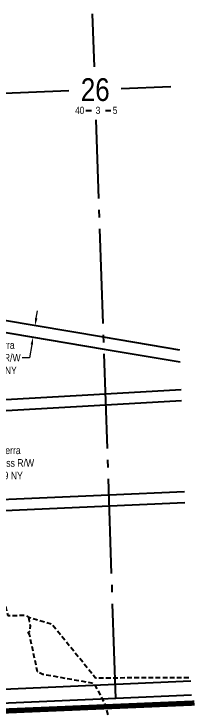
# Model space of a CAD drawing. Extents: x 675519 to 688669, y 5804595 to 5836613.
# Drawn here: x 681525 to 681768, y 5816117 to 5817034 of the extents above; entities that cross this region are included whole.
import ezdxf
from ezdxf.enums import TextEntityAlignment as Align

# ---------------------------------------------------------------- set-up
doc = ezdxf.new("R2010")
doc.units = 0
doc.header["$LTSCALE"] = 5
doc.header["$PDMODE"] = 3
doc.header["$PDSIZE"] = 10
doc.linetypes.add('foc-QUARTERLINE', pattern=[33, 25, -3, 2, -3])
doc.linetypes.add('UG_PIPE', pattern=[1.875, 1.25, -0.625])
doc.layers.get('Defpoints').update_dxf_attribs({"color": 9})
for name, color, linetype in [('10', 1, 'Continuous'), ('9', 3, 'Continuous'), ('AS-PIPE-UG', 44, 'UG_PIPE'), ('AS-ROADS', 254, 'Continuous'), ('F-RW', 190, 'Continuous'), ('L-QSEC', 8, 'foc-QUARTERLINE'), ('L-SECLBL', 7, 'Continuous'), ('L-TITLEDB', 4, 'Continuous')]:
    doc.layers.add(name, color=color, linetype=linetype)
doc.layers.add('F-RW-T', color=190, linetype='Continuous', lineweight=9)
doc.styles.add('80CG', font='ARIALN.TTF', dxfattribs={"height": 10})
doc.styles.add('80L', font='ARIALN.TTF', dxfattribs={"height": 10})
doc.styles.add('SIMPLEX', font='ARIALN.TTF')
doc.dimstyles.new('Compass 5 000', dxfattribs={"dimscale": 5, "dimtxt": 9, "dimasz": 2, "dimexe": 0.2, "dimexo": 0.0625, "dimgap": 0.5, "dimtad": 0, "dimtih": 1, "dimtoh": 1, "dimzin": 0, "dimdsep": 46, "dimtxsty": '80CG', "dimcen": 0.1, "dimse1": 1, "dimse2": 1, "dimclrd": 256, "dimclrt": 256, "dimaunit": 1, "dimadec": 4, "dimazin": 0, "dimtfac": 0.06, "dimtofl": 0, "dimtmove": 0, "dimatfit": 1, "dimfxl": 0.2, "dimtolj": 1, "dimtzin": 0, "dimlwd": -1, "dimarcsym": 0})

# ---------------------------------------------------------------- blocks, each defined once
blk = doc.blocks.new('L-SECLBL')
at = {"layer": '9', "color": 7}
for p, q in [((-5.08, -27.83), (-12.29, -27.83)), ((20.7, -27.83), (13.5, -27.83))]:
    blk.add_line(p, q, dxfattribs=at)
at = {"layer": '10', "color": 2, "style": 'SIMPLEX'}
blk.add_attdef('SEC', text='', height=30, dxfattribs=at).set_placement((0, 0), align=Align.MIDDLE)
at = {"layer": '10', "color": 5, "style": '80L'}
blk.add_attdef('TWP', text='', height=9.5, dxfattribs=at).set_placement((-14.43, -27.37), align=Align.MIDDLE_RIGHT)
blk.add_attdef('RGE', text='', height=9.5, dxfattribs=at).set_placement((3.62, -27.37), align=Align.MIDDLE_CENTER)
blk.add_attdef('MER', text='', height=9.5, dxfattribs=at).set_placement((23.17, -27.37), align=Align.MIDDLE_LEFT)
blk = doc.blocks.new('*D606')
at = {"layer": 'Defpoints', "color": 0, "transparency": 16777216}
for p in [(681383.64, 5816438.48), (681366.04, 5816418.09), (681384.32, 5816418.71)]:
    blk.add_point(p, dxfattribs=at)
at = {"layer": 'F-RW-T', "transparency": 16777216}
for p, q in [((681393.64, 5816438.82), (681456.08, 5816440.94)), ((681355.38, 5816437.52), (681345.38, 5816437.18))]:
    blk.add_line(p, q, dxfattribs=at)
for points in [[(681355.32, 5816439.19), (681355.43, 5816435.86), (681365.37, 5816437.86)], [(681393.58, 5816440.49), (681393.7, 5816437.16), (681383.64, 5816438.48)]]:
    blk.add_solid(points, dxfattribs=at)
at = {"layer": 'F-RW-T', "transparency": 16777216, "insert": (681505.03, 5816440.94), "char_height": 10, "attachment_point": 5, "style": '80CG'}
blk.add_mtext('\\A1;Gran Tierra\\P18.29 Access R/W\\PPlan 169 NY', dxfattribs=at)
blk = doc.blocks.new('*D607')
at = {"layer": 'Defpoints', "color": 0, "transparency": 16777216}
for p in [(681548.94, 5816622.89), (681546.41, 5816607.86), (681550.76, 5816607.13)]:
    blk.add_point(p, dxfattribs=at)
at = {"layer": 'F-RW-T', "transparency": 16777216}
for p, q in [((681554.95, 5816632.02), (681556.61, 5816641.88)), ((681549.1, 5816597.27), (681546.16, 5816579.82)), ((681546.16, 5816579.82), (681536.16, 5816579.82))]:
    blk.add_line(p, q, dxfattribs=at)
for points in [[(681553.31, 5816632.29), (681556.59, 5816631.74), (681553.29, 5816622.15)], [(681547.45, 5816597.54), (681550.74, 5816596.99), (681550.76, 5816607.13)]]:
    blk.add_solid(points, dxfattribs=at)
at = {"layer": 'F-RW-T', "transparency": 16777216, "insert": (681497.07, 5816579.82), "char_height": 10, "attachment_point": 5, "style": '80CG'}
blk.add_mtext('\\A1;Gran Tierra\\P15.24 P/L R/W\\PPlan 169 NY', dxfattribs=at)

msp = doc.modelspace()

# ---------------------------------------------------------------- linework, layer by layer
at = {"layer": 'AS-PIPE-UG', "flags": 128}
for points in [[(680918.842, 5816349.669), (681401.695, 5816289.55), (681505.412, 5816288.721), (681517.28, 5816239.837), (681540.841, 5816239.955), (681544.604, 5816237.673), (681575.485, 5816228.696), (681633.376, 5816157.48), (681759.297, 5816158.073)], [(681544.604, 5816237.673), (681545.784, 5816231.791), (681546.806, 5816226.132), (681546.42, 5816219.238), (681544.174, 5816217.074), (681543.75, 5816216.658), (681543.356, 5816216.364)], [(681544.174, 5816217.074), (681545.626, 5816214.93), (681556.334, 5816165.622), (681557.432, 5816165.65), (681563.488, 5816162.382), (681628.147, 5816150.801), (681632.619, 5816147.869), (681644.862, 5816124.519), (681652.47, 5816097.987), (681668.205, 5816072.732), (681688.734, 5816056.968), (681695.755, 5816048.018), (681738.603, 5815993.402), (681748.513, 5815989.091), (681765.556, 5815989.271)]]:
    msp.add_lwpolyline(points, dxfattribs=at)
at = {"layer": 'AS-ROADS', "const_width": 6.999, "flags": 128}
msp.add_lwpolyline([(681764.193, 5816124.145), (679124.397, 5816013.839)], dxfattribs=at)
at = {"layer": 'F-RW', "flags": 128}
for points in [[(681744.638, 5816589.936), (681644.021, 5816606.877), (681376.408, 5816651.936), (681376.934, 5816636.396), (681644.548, 5816591.336), (681745.165, 5816574.395)], [(681746.914, 5816522.865), (681647.064, 5816517.206), (681421.732, 5816504.434), (681260.571, 5816498.674), (681189.543, 5816309.282), (680901.545, 5816142.486), (680847.985, 5816140.313), (680847.477, 5816155.301), (680897.235, 5816157.321), (681005.156, 5816219.824), (681177.385, 5816319.573), (681250.04, 5816513.305), (681362.678, 5816517.331), (681421.04, 5816519.417), (681646.555, 5816532.199), (681746.405, 5816537.858)], [(680848.145, 5816135.562), (680892.736, 5816137.385), (681189.543, 5816309.282), (681319.738, 5816384.686), (681385.372, 5816387.536), (681651.074, 5816399.076), (681750.969, 5816403.415)], [(681751.486, 5816388.186), (681651.591, 5816383.847), (681324.138, 5816369.625), (681181.107, 5816286.788), (680897.117, 5816122.314), (680848.661, 5816120.333), (680848.145, 5816135.562)]]:
    msp.add_lwpolyline(points, dxfattribs=at)
at = {"layer": 'L-QSEC', "flags": 128}
for points in [[(681631.91, 5816963.627), (681629.536, 5817033.577)], [(681667.322, 5816935.101), (681732.827, 5816937.87)], [(681598.112, 5816932.174), (680822.275, 5816899.345)], [(681660.196, 5816130.37), (681634.285, 5816893.68)]]:
    msp.add_lwpolyline(points, dxfattribs=at)
at = {"layer": 'L-TITLEDB', "flags": 128}
msp.add_lwpolyline([(681760.09, 5816134.714), (681660.196, 5816130.368), (680849.517, 5816095.108), (680848.91, 5816112.994), (681659.563, 5816148.99), (681759.454, 5816153.451)], dxfattribs=at)

# ---------------------------------------------------------------- block references
at = {"layer": 'L-SECLBL', "xscale": 0.999843, "yscale": 0.999843, "zscale": 0.999843}
msp.add_blockref('L-SECLBL', (681632.928, 5816933.647), dxfattribs=at).add_auto_attribs({'SEC': '26', 'TWP': '40', 'RGE': '3', 'MER': '5'})

# ---------------------------------------------------------------- dimensions: what is measured, and where the dimension line sits
at = {"layer": 'F-RW-T', "color": 3}
for base, p1, p2, angle, text, picture, middle in [((681550.759, 5816607.128), (681548.944, 5816622.885), (681546.414, 5816607.859), 260.442367, 'Gran Tierra\\P15.24 P/L R/W\\PPlan 169 NY', '*D607', (681497.075, 5816579.82)), ((681383.645, 5816438.482), (681366.042, 5816418.086), (681384.315, 5816418.706), 1.942049, 'Gran Tierra\\P18.29 Access R/W\\PPlan 169 NY', '*D606', (681505.032, 5816440.938))]:
    dim = msp.add_linear_dim(base=base, p1=p1, p2=p2, angle=angle, text=text, dimstyle='Compass 5 000', dxfattribs=at)
    dim.commit()
    dim.dimension.update_dxf_attribs({"geometry": picture, "text_midpoint": middle, "dimtype": 161})

doc.saveas('drawing.dxf')
